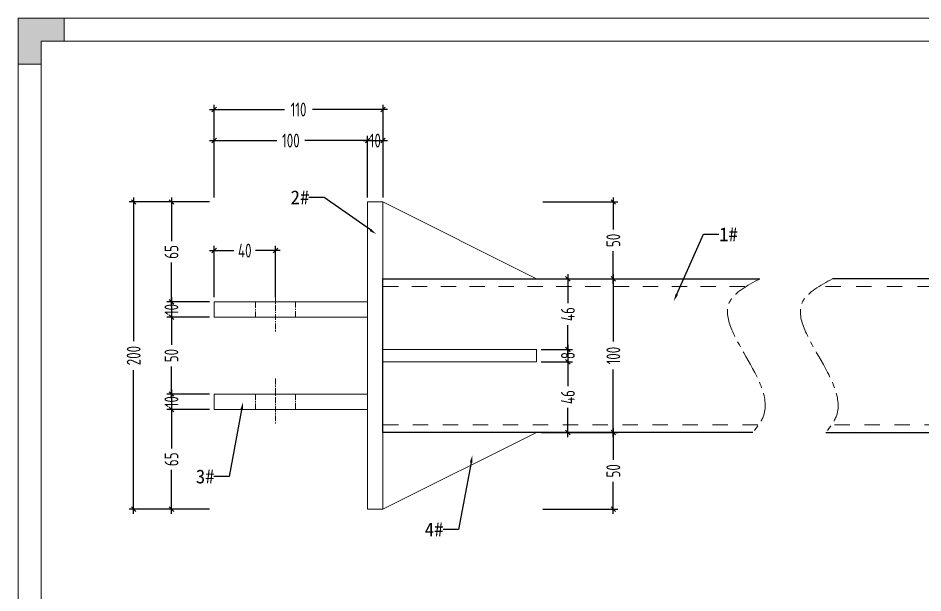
# Model space of a CAD drawing. Header units: millimetres. Extents: x 4 to 2106212, y -117026 to 198097.
# Drawn here: x 2097843 to 2098432, y 189664 to 190038 of the extents above; entities that cross this region are included whole.
import ezdxf
from ezdxf import colors
from ezdxf.entities.mleader import LeaderData, LeaderLine
from ezdxf.math import Vec2, Vec3

# ---------------------------------------------------------------- set-up
doc = ezdxf.new("R2010")
doc.units = ezdxf.units.MM
doc.linetypes.add('CENTER', pattern=[0.6, 0.375, -0.075, 0.075, -0.075])
doc.linetypes.add('CENTER2', pattern=[28.575, 19.05, -3.175, 3.175, -3.175])
for name, color, linetype, lineweight in [('加强板', 140, 'Continuous', 18), ('图框', 7, 'Continuous', 13), ('文本', 3, 'Continuous', 13), ('结构', 4, 'Continuous', 18), ('虚线', 1, 'CENTER2', 0)]:
    doc.layers.add(name, color=color, linetype=linetype, lineweight=lineweight)
doc.layers.add('标注', color=9, linetype='Continuous')
doc.layers.add('粗实线', color=7, linetype='Continuous')
doc.styles.add('Arial', font='arial.ttf')
doc.styles.add('hztxt', font='ros1.shx', dxfattribs={"width": 0.8, "bigfont": 'hztxt.shx'})
doc.dimstyles.new('DIM-3', dxfattribs={"dimscale": 3, "dimtxt": 3, "dimasz": 1, "dimexe": 1, "dimexo": 1, "dimgap": 1, "dimtad": 0, "dimdec": 1, "dimrnd": 0.0005, "dimzin": 9, "dimdsep": 46, "dimtxsty": 'hztxt', "dimblk": 'OBLIQUE', "dimcen": 0, "dimdle": 1, "dimclrd": 9, "dimclre": 9, "dimclrt": 2, "dimazin": 2, "dimtfac": 1, "dimtdec": 1, "dimtofl": 0, "dimtmove": 0, "dimatfit": 3, "dimfxl": 1, "dimarcsym": 2})

# ---------------------------------------------------------------- blocks, each defined once
blk = doc.blocks.new('GW-TK')
at = {"layer": '图框', "linetype": 'Continuous', "lineweight": 0}
h = blk.add_hatch(color=256, dxfattribs=at)
h.dxf.hatch_style = 1
h.paths.add_polyline_path([(927183.55, 464715.01), (927183.55, 464705.01), (927188.55, 464705.01), (927188.55, 464710.01), (927193.56, 464710.01), (927193.56, 464715.01)])
blk.add_lwpolyline([(927188.55, 464705.01), (927188.55, 464710.01), (927193.56, 464710.01), (927193.56, 464715.01), (927183.55, 464715.01), (927183.55, 464705.01)], close=True, dxfattribs=at)
at = {"layer": '图框'}
for points in [[(927183.55, 464715.01), (927603.55, 464715.01), (927603.55, 464418.01), (927183.55, 464418.01)], [(927188.55, 464710.01), (927598.55, 464710.01), (927598.55, 464423.01), (927188.55, 464423.01)]]:
    blk.add_lwpolyline(points, close=True, dxfattribs=at)
blk = doc.blocks.new('_Oblique')
at = {"color": 0, "linetype": 'ByBlock', "lineweight": -2}
blk.add_line((-0.5, -0.5), (0.5, 0.5), dxfattribs=at)
blk = doc.blocks.new('*D1864')
at = {"color": 9, "lineweight": -2, "transparency": 16777216}
for p, q in [((2097967.63, 189958.61), (2098011.51, 189958.61)), ((2097970.63, 189921.61), (2097970.63, 189961.61)), ((2098073.63, 189958.61), (2098029.75, 189958.61)), ((2098070.63, 189921.61), (2098070.63, 189961.61))]:
    blk.add_line(p, q, dxfattribs=at)
at = {"layer": 'Defpoints', "color": 0, "transparency": 16777216}
for p in [(2098070.63, 189958.61), (2097970.63, 189918.61), (2098070.63, 189918.61)]:
    blk.add_point(p, dxfattribs=at)
at = {"color": 9, "lineweight": -2, "transparency": 16777216, "xscale": 3, "yscale": 3, "zscale": 3, "rotation": 180}
blk.add_blockref('_Oblique', (2097970.63, 189958.61), dxfattribs=at)
at = {"color": 9, "lineweight": -2, "transparency": 16777216, "xscale": 3, "yscale": 3, "zscale": 3}
blk.add_blockref('_Oblique', (2098070.63, 189958.61), dxfattribs=at)
at = {"color": 2, "transparency": 16777216, "insert": (2098020.63, 189958.61), "char_height": 9, "attachment_point": 5, "style": 'hztxt'}
blk.add_mtext('100', dxfattribs=at)
blk = doc.blocks.new('*D1865')
at = {"color": 9, "lineweight": -2, "transparency": 16777216}
for p, q in [((2098067.63, 189958.61), (2098083.63, 189958.61)), ((2098070.63, 189921.61), (2098070.63, 189961.61)), ((2098080.63, 189921.61), (2098080.63, 189961.61))]:
    blk.add_line(p, q, dxfattribs=at)
at = {"layer": 'Defpoints', "color": 0, "transparency": 16777216}
for p in [(2098080.63, 189958.61), (2098070.63, 189918.61), (2098080.63, 189918.61)]:
    blk.add_point(p, dxfattribs=at)
at = {"color": 9, "lineweight": -2, "transparency": 16777216, "xscale": 3, "yscale": 3, "zscale": 3, "rotation": 180}
blk.add_blockref('_Oblique', (2098070.63, 189958.61), dxfattribs=at)
at = {"color": 9, "lineweight": -2, "transparency": 16777216, "xscale": 3, "yscale": 3, "zscale": 3}
blk.add_blockref('_Oblique', (2098080.63, 189958.61), dxfattribs=at)
at = {"color": 2, "transparency": 16777216, "insert": (2098075.63, 189958.61), "char_height": 9, "attachment_point": 5, "style": 'hztxt'}
blk.add_mtext('10', dxfattribs=at)
blk = doc.blocks.new('*D1866')
at = {"color": 9, "lineweight": -2, "transparency": 16777216}
for p, q in [((2097942.87, 189856.61), (2097942.87, 189840.61)), ((2097967.63, 189853.61), (2097939.87, 189853.61)), ((2097967.63, 189843.61), (2097939.87, 189843.61))]:
    blk.add_line(p, q, dxfattribs=at)
at = {"layer": 'Defpoints', "color": 0, "transparency": 16777216}
for p in [(2097970.63, 189853.61), (2097942.87, 189843.61), (2097970.63, 189843.61)]:
    blk.add_point(p, dxfattribs=at)
at = {"color": 9, "lineweight": -2, "transparency": 16777216, "xscale": 3, "yscale": 3, "zscale": 3}
for p, rotation in [((2097942.87, 189853.61), 90), ((2097942.87, 189843.61), 270)]:
    blk.add_blockref('_Oblique', p, dxfattribs=dict(at, rotation=rotation))
at = {"color": 2, "transparency": 16777216, "insert": (2097942.87, 189848.61), "char_height": 9, "attachment_point": 5, "rotation": 90, "style": 'hztxt'}
blk.add_mtext('10', dxfattribs=at)
blk = doc.blocks.new('*D1867')
at = {"color": 9, "lineweight": -2, "transparency": 16777216}
for p, q in [((2097942.87, 189921.61), (2097942.87, 189893.07)), ((2097967.63, 189918.61), (2097939.87, 189918.61)), ((2097942.87, 189850.61), (2097942.87, 189879.15)), ((2097967.63, 189853.61), (2097939.87, 189853.61))]:
    blk.add_line(p, q, dxfattribs=at)
at = {"layer": 'Defpoints', "color": 0, "transparency": 16777216}
for p in [(2097942.87, 189918.61), (2097970.63, 189918.61), (2097970.63, 189853.61)]:
    blk.add_point(p, dxfattribs=at)
at = {"color": 9, "lineweight": -2, "transparency": 16777216, "xscale": 3, "yscale": 3, "zscale": 3}
for p, rotation in [((2097942.87, 189918.61), 90), ((2097942.87, 189853.61), 270)]:
    blk.add_blockref('_Oblique', p, dxfattribs=dict(at, rotation=rotation))
at = {"color": 2, "transparency": 16777216, "insert": (2097942.87, 189886.11), "char_height": 9, "attachment_point": 5, "rotation": 90, "style": 'hztxt'}
blk.add_mtext('65', dxfattribs=at)
blk = doc.blocks.new('*D1868')
at = {"color": 9, "lineweight": -2, "transparency": 16777216}
for p, q in [((2097942.87, 189846.61), (2097942.87, 189825.69)), ((2097967.63, 189843.61), (2097939.87, 189843.61)), ((2097942.87, 189790.61), (2097942.87, 189811.53)), ((2097967.63, 189793.61), (2097939.87, 189793.61))]:
    blk.add_line(p, q, dxfattribs=at)
at = {"layer": 'Defpoints', "color": 0, "transparency": 16777216}
for p in [(2097970.63, 189843.61), (2097942.87, 189793.61), (2097970.63, 189793.61)]:
    blk.add_point(p, dxfattribs=at)
at = {"color": 9, "lineweight": -2, "transparency": 16777216, "xscale": 3, "yscale": 3, "zscale": 3}
for p, rotation in [((2097942.87, 189843.61), 90), ((2097942.87, 189793.61), 270)]:
    blk.add_blockref('_Oblique', p, dxfattribs=dict(at, rotation=rotation))
at = {"color": 2, "transparency": 16777216, "insert": (2097942.87, 189818.61), "char_height": 9, "attachment_point": 5, "rotation": 90, "style": 'hztxt'}
blk.add_mtext('50', dxfattribs=at)
blk = doc.blocks.new('*D1869')
at = {"color": 9, "lineweight": -2, "transparency": 16777216}
for p, q in [((2097967.63, 189793.61), (2097939.87, 189793.61)), ((2097942.87, 189796.61), (2097942.87, 189780.61)), ((2097967.63, 189783.61), (2097939.87, 189783.61))]:
    blk.add_line(p, q, dxfattribs=at)
at = {"layer": 'Defpoints', "color": 0, "transparency": 16777216}
for p in [(2097970.63, 189793.61), (2097942.87, 189783.61), (2097970.63, 189783.61)]:
    blk.add_point(p, dxfattribs=at)
at = {"color": 9, "lineweight": -2, "transparency": 16777216, "xscale": 3, "yscale": 3, "zscale": 3}
for p, rotation in [((2097942.87, 189793.61), 90), ((2097942.87, 189783.61), 270)]:
    blk.add_blockref('_Oblique', p, dxfattribs=dict(at, rotation=rotation))
at = {"color": 2, "transparency": 16777216, "insert": (2097942.87, 189788.61), "char_height": 9, "attachment_point": 5, "rotation": 90, "style": 'hztxt'}
blk.add_mtext('10', dxfattribs=at)
blk = doc.blocks.new('*D1870')
at = {"color": 9, "lineweight": -2, "transparency": 16777216}
for p, q in [((2097942.87, 189786.61), (2097942.87, 189758.07)), ((2097967.63, 189783.61), (2097939.87, 189783.61)), ((2097942.87, 189715.61), (2097942.87, 189744.15)), ((2097967.63, 189718.61), (2097939.87, 189718.61))]:
    blk.add_line(p, q, dxfattribs=at)
at = {"layer": 'Defpoints', "color": 0, "transparency": 16777216}
for p in [(2097970.63, 189783.61), (2097942.87, 189718.61), (2097970.63, 189718.61)]:
    blk.add_point(p, dxfattribs=at)
at = {"color": 9, "lineweight": -2, "transparency": 16777216, "xscale": 3, "yscale": 3, "zscale": 3}
for p, rotation in [((2097942.87, 189783.61), 90), ((2097942.87, 189718.61), 270)]:
    blk.add_blockref('_Oblique', p, dxfattribs=dict(at, rotation=rotation))
at = {"color": 2, "transparency": 16777216, "insert": (2097942.87, 189751.11), "char_height": 9, "attachment_point": 5, "rotation": 90, "style": 'hztxt'}
blk.add_mtext('65', dxfattribs=at)
blk = doc.blocks.new('*D1871')
at = {"color": 9, "lineweight": -2, "transparency": 16777216}
for p, q in [((2097967.63, 189886.99), (2097983.55, 189886.99)), ((2097970.63, 189856.61), (2097970.63, 189889.99)), ((2098013.63, 189886.99), (2097997.71, 189886.99)), ((2098010.63, 189856.61), (2098010.63, 189889.99))]:
    blk.add_line(p, q, dxfattribs=at)
at = {"layer": 'Defpoints', "color": 0, "transparency": 16777216}
for p in [(2098010.63, 189886.99), (2097970.63, 189853.61), (2098010.63, 189853.61)]:
    blk.add_point(p, dxfattribs=at)
at = {"color": 9, "lineweight": -2, "transparency": 16777216, "xscale": 3, "yscale": 3, "zscale": 3, "rotation": 180}
blk.add_blockref('_Oblique', (2097970.63, 189886.99), dxfattribs=at)
at = {"color": 9, "lineweight": -2, "transparency": 16777216, "xscale": 3, "yscale": 3, "zscale": 3}
blk.add_blockref('_Oblique', (2098010.63, 189886.99), dxfattribs=at)
at = {"color": 2, "transparency": 16777216, "insert": (2097990.63, 189886.99), "char_height": 9, "attachment_point": 5, "style": 'hztxt'}
blk.add_mtext('40', dxfattribs=at)
blk = doc.blocks.new('*D1872')
at = {"color": 9, "lineweight": -2, "transparency": 16777216}
for p, q in [((2097918.27, 189921.61), (2097918.27, 189828.09)), ((2097967.63, 189918.61), (2097915.27, 189918.61)), ((2097918.27, 189715.61), (2097918.27, 189809.13)), ((2097967.63, 189718.61), (2097915.27, 189718.61))]:
    blk.add_line(p, q, dxfattribs=at)
at = {"layer": 'Defpoints', "color": 0, "transparency": 16777216}
for p in [(2097970.63, 189918.61), (2097918.27, 189718.61), (2097970.63, 189718.61)]:
    blk.add_point(p, dxfattribs=at)
at = {"color": 9, "lineweight": -2, "transparency": 16777216, "xscale": 3, "yscale": 3, "zscale": 3}
for p, rotation in [((2097918.27, 189918.61), 90), ((2097918.27, 189718.61), 270)]:
    blk.add_blockref('_Oblique', p, dxfattribs=dict(at, rotation=rotation))
at = {"color": 2, "transparency": 16777216, "insert": (2097918.27, 189818.61), "char_height": 9, "attachment_point": 5, "rotation": 90, "style": 'hztxt'}
blk.add_mtext('200', dxfattribs=at)
blk = doc.blocks.new('*D1873')
at = {"color": 9, "lineweight": -2, "transparency": 16777216}
for p, q in [((2097970.63, 189921.61), (2097970.63, 189981.8)), ((2098080.63, 189921.61), (2098080.63, 189981.8)), ((2097967.63, 189978.8), (2098016.51, 189978.8)), ((2098083.63, 189978.8), (2098034.75, 189978.8))]:
    blk.add_line(p, q, dxfattribs=at)
at = {"layer": 'Defpoints', "color": 0, "transparency": 16777216}
for p in [(2097970.63, 189978.8), (2097970.63, 189918.61), (2098080.63, 189918.61)]:
    blk.add_point(p, dxfattribs=at)
at = {"color": 9, "lineweight": -2, "transparency": 16777216, "xscale": 3, "yscale": 3, "zscale": 3, "rotation": 180}
blk.add_blockref('_Oblique', (2097970.63, 189978.8), dxfattribs=at)
at = {"color": 9, "lineweight": -2, "transparency": 16777216, "xscale": 3, "yscale": 3, "zscale": 3}
blk.add_blockref('_Oblique', (2098080.63, 189978.8), dxfattribs=at)
at = {"color": 2, "transparency": 16777216, "insert": (2098025.63, 189978.8), "char_height": 9, "attachment_point": 5, "style": 'hztxt'}
blk.add_mtext('110', dxfattribs=at)
blk = doc.blocks.new('*D1874')
at = {"color": 9, "lineweight": -2, "transparency": 16777216}
for p, q in [((2098230.61, 189921.61), (2098230.61, 189900.69)), ((2098184.77, 189918.61), (2098233.61, 189918.61)), ((2098230.61, 189865.61), (2098230.61, 189886.53)), ((2098184.77, 189868.61), (2098233.61, 189868.61))]:
    blk.add_line(p, q, dxfattribs=at)
at = {"layer": 'Defpoints', "color": 0, "transparency": 16777216}
for p in [(2098181.77, 189918.61), (2098230.61, 189918.61), (2098181.77, 189868.61)]:
    blk.add_point(p, dxfattribs=at)
at = {"color": 9, "lineweight": -2, "transparency": 16777216, "xscale": 3, "yscale": 3, "zscale": 3}
for p, rotation in [((2098230.61, 189918.61), 90), ((2098230.61, 189868.61), 270)]:
    blk.add_blockref('_Oblique', p, dxfattribs=dict(at, rotation=rotation))
at = {"color": 2, "transparency": 16777216, "insert": (2098230.61, 189893.61), "char_height": 9, "attachment_point": 5, "rotation": 90, "style": 'hztxt'}
blk.add_mtext('50', dxfattribs=at)
blk = doc.blocks.new('*D1875')
at = {"color": 9, "lineweight": -2, "transparency": 16777216}
for p, q in [((2098184.77, 189868.61), (2098233.61, 189868.61)), ((2098230.61, 189871.61), (2098230.61, 189827.73)), ((2098230.61, 189765.61), (2098230.61, 189809.49)), ((2098184.77, 189768.61), (2098233.61, 189768.61))]:
    blk.add_line(p, q, dxfattribs=at)
at = {"layer": 'Defpoints', "color": 0, "transparency": 16777216}
for p in [(2098181.77, 189868.61), (2098181.77, 189768.61), (2098230.61, 189768.61)]:
    blk.add_point(p, dxfattribs=at)
at = {"color": 9, "lineweight": -2, "transparency": 16777216, "xscale": 3, "yscale": 3, "zscale": 3}
for p, rotation in [((2098230.61, 189868.61), 90), ((2098230.61, 189768.61), 270)]:
    blk.add_blockref('_Oblique', p, dxfattribs=dict(at, rotation=rotation))
at = {"color": 2, "transparency": 16777216, "insert": (2098230.61, 189818.61), "char_height": 9, "attachment_point": 5, "rotation": 90, "style": 'hztxt'}
blk.add_mtext('100', dxfattribs=at)
blk = doc.blocks.new('*D1876')
at = {"color": 9, "lineweight": -2, "transparency": 16777216}
for p, q in [((2098184.77, 189768.61), (2098233.61, 189768.61)), ((2098230.61, 189771.61), (2098230.61, 189750.69)), ((2098230.61, 189715.61), (2098230.61, 189736.53)), ((2098184.77, 189718.61), (2098233.61, 189718.61))]:
    blk.add_line(p, q, dxfattribs=at)
at = {"layer": 'Defpoints', "color": 0, "transparency": 16777216}
for p in [(2098181.77, 189768.61), (2098181.77, 189718.61), (2098230.61, 189718.61)]:
    blk.add_point(p, dxfattribs=at)
at = {"color": 9, "lineweight": -2, "transparency": 16777216, "xscale": 3, "yscale": 3, "zscale": 3}
for p, rotation in [((2098230.61, 189768.61), 90), ((2098230.61, 189718.61), 270)]:
    blk.add_blockref('_Oblique', p, dxfattribs=dict(at, rotation=rotation))
at = {"color": 2, "transparency": 16777216, "insert": (2098230.61, 189743.61), "char_height": 9, "attachment_point": 5, "rotation": 90, "style": 'hztxt'}
blk.add_mtext('50', dxfattribs=at)
blk = doc.blocks.new('*U1877')
at = {"layer": '虚线', "color": 252}
blk.add_lwpolyline([(0, -5), (0, 5)], dxfattribs=at)
blk = doc.blocks.new('*U1878')
at = {"color": 0, "linetype": 'ByBlock', "lineweight": -2, "transparency": 16777216}
for p in [(0, 225.6), (0, 206.8), (0, 188), (0, 169.2), (0, 150.4), (0, 131.6), (0, 112.8), (0, 94), (0, 75.2), (0, 56.4), (0, 37.6), (0, 18.8), (0, 0)]:
    blk.add_blockref('*U1877', p, dxfattribs=at)
blk = doc.blocks.new('*U1879')
at = {"layer": '虚线', "color": 252}
blk.add_lwpolyline([(0, -5), (0, 5)], dxfattribs=at)
blk = doc.blocks.new('*U1880')
at = {"color": 0, "linetype": 'ByBlock', "lineweight": -2, "transparency": 16777216}
for p in [(0, 234), (0, 214.5), (0, 195), (0, 175.5), (0, 156), (0, 136.5), (0, 117), (0, 97.5), (0, 78), (0, 58.5), (0, 39), (0, 19.5), (0, 0)]:
    blk.add_blockref('*U1879', p, dxfattribs=at)
blk = doc.blocks.new('*D1909')
at = {"color": 9, "lineweight": -2, "transparency": 16777216}
for p, q in [((2098183.63, 189868.61), (2098204.05, 189868.61)), ((2098201.05, 189871.61), (2098201.05, 189852.69)), ((2098201.05, 189819.61), (2098201.05, 189838.53)), ((2098183.63, 189822.61), (2098204.05, 189822.61))]:
    blk.add_line(p, q, dxfattribs=at)
at = {"layer": 'Defpoints', "color": 0, "transparency": 16777216}
for p in [(2098180.63, 189868.61), (2098201.05, 189868.61), (2098180.63, 189822.61)]:
    blk.add_point(p, dxfattribs=at)
at = {"color": 9, "lineweight": -2, "transparency": 16777216, "xscale": 3, "yscale": 3, "zscale": 3}
for p, rotation in [((2098201.05, 189868.61), 90), ((2098201.05, 189822.61), 270)]:
    blk.add_blockref('_Oblique', p, dxfattribs=dict(at, rotation=rotation))
at = {"color": 2, "transparency": 16777216, "insert": (2098201.05, 189845.61), "char_height": 9, "attachment_point": 5, "rotation": 90, "style": 'hztxt'}
blk.add_mtext('46', dxfattribs=at)
blk = doc.blocks.new('*D1910')
at = {"color": 9, "lineweight": -2, "transparency": 16777216}
for p, q in [((2098183.63, 189822.61), (2098204.05, 189822.61)), ((2098201.05, 189825.61), (2098201.05, 189811.61)), ((2098183.63, 189814.61), (2098204.05, 189814.61))]:
    blk.add_line(p, q, dxfattribs=at)
at = {"layer": 'Defpoints', "color": 0, "transparency": 16777216}
for p in [(2098180.63, 189822.61), (2098180.63, 189814.61), (2098201.05, 189814.61)]:
    blk.add_point(p, dxfattribs=at)
at = {"color": 9, "lineweight": -2, "transparency": 16777216, "xscale": 3, "yscale": 3, "zscale": 3}
for p, rotation in [((2098201.05, 189822.61), 90), ((2098201.05, 189814.61), 270)]:
    blk.add_blockref('_Oblique', p, dxfattribs=dict(at, rotation=rotation))
at = {"color": 2, "transparency": 16777216, "insert": (2098201.05, 189818.61), "char_height": 9, "attachment_point": 5, "rotation": 90, "style": 'hztxt'}
blk.add_mtext('8', dxfattribs=at)
blk = doc.blocks.new('*D1911')
at = {"color": 9, "lineweight": -2, "transparency": 16777216}
for p, q in [((2098201.05, 189817.61), (2098201.05, 189798.69)), ((2098183.63, 189814.61), (2098204.05, 189814.61)), ((2098201.05, 189765.61), (2098201.05, 189784.53)), ((2098183.63, 189768.61), (2098204.05, 189768.61))]:
    blk.add_line(p, q, dxfattribs=at)
at = {"layer": 'Defpoints', "color": 0, "transparency": 16777216}
for p in [(2098180.63, 189814.61), (2098180.63, 189768.61), (2098201.05, 189768.61)]:
    blk.add_point(p, dxfattribs=at)
at = {"color": 9, "lineweight": -2, "transparency": 16777216, "xscale": 3, "yscale": 3, "zscale": 3}
for p, rotation in [((2098201.05, 189814.61), 90), ((2098201.05, 189768.61), 270)]:
    blk.add_blockref('_Oblique', p, dxfattribs=dict(at, rotation=rotation))
at = {"color": 2, "transparency": 16777216, "insert": (2098201.05, 189791.61), "char_height": 9, "attachment_point": 5, "rotation": 90, "style": 'hztxt'}
blk.add_mtext('46', dxfattribs=at)
blk = doc.blocks.new('*U1917')
at = {"layer": '虚线', "color": 252}
blk.add_lwpolyline([(0, -5), (0, 5)], dxfattribs=at)
blk = doc.blocks.new('*U1918')
at = {"color": 0, "linetype": 'ByBlock', "lineweight": -2, "transparency": 16777216}
for p in [(0, 240), (0, 220), (0, 200), (0, 180), (0, 160), (0, 140), (0, 120), (0, 100), (0, 80), (0, 60), (0, 40), (0, 20), (0, 0)]:
    blk.add_blockref('*U1917', p, dxfattribs=at)
blk = doc.blocks.new('*U1919')
at = {"layer": '虚线', "color": 252}
blk.add_lwpolyline([(0, -5), (0, 5)], dxfattribs=at)
blk = doc.blocks.new('*U1920')
at = {"color": 0, "linetype": 'ByBlock', "lineweight": -2, "transparency": 16777216}
for p in [(0, 234), (0, 214.5), (0, 195), (0, 175.5), (0, 156), (0, 136.5), (0, 117), (0, 97.5), (0, 78), (0, 58.5), (0, 39), (0, 19.5), (0, 0)]:
    blk.add_blockref('*U1919', p, dxfattribs=at)

msp = doc.modelspace()

# ---------------------------------------------------------------- linework, layer by layer
at = {"layer": '加强板', "color": 3}
for points in [[(2098080.6261, 189918.6066), (2098080.6261, 189868.6066), (2098180.6261, 189868.6066), (2098080.6261, 189918.6066)], [(2097970.6261, 189853.6066), (2098070.6261, 189853.6066), (2098070.6261, 189843.6066), (2097970.6261, 189843.6066), (2097970.6261, 189853.6066)], [(2098080.6261, 189822.6066), (2098180.6261, 189822.6066), (2098180.6261, 189814.6066), (2098080.6261, 189814.6066)], [(2097970.6261, 189793.6066), (2098070.6261, 189793.6066), (2098070.6261, 189783.6066), (2097970.6261, 189783.6066), (2097970.6261, 189793.6066)], [(2098080.6261, 189718.6066), (2098080.6261, 189768.6066), (2098180.6261, 189768.6066), (2098080.6261, 189718.6066)]]:
    msp.add_lwpolyline(points, dxfattribs=at)
at = {"layer": '粗实线', "color": 4}
for points in [[(2098321.4462, 189768.6066), (2098080.6261, 189768.6066), (2098080.6261, 189868.6066), (2098325.9052, 189868.6066)], [(2098368.9324, 189768.6066), (2098618.6705, 189768.6066), (2098618.6705, 189868.6066), (2098373.3914, 189868.6066)]]:
    msp.add_lwpolyline(points, dxfattribs=at)
at = {"layer": '结构', "color": 6}
msp.add_lwpolyline([(2098070.6261, 189718.6066), (2098070.6261, 189918.6066), (2098080.6261, 189918.6066), (2098080.6261, 189718.6066), (2098070.6261, 189718.6066)], dxfattribs=at)
at = {"layer": '虚线', "color": 1, "linetype": 'CENTER', "ltscale": 10}
for points in [[(2098010.6261, 189863.6066), (2098010.6261, 189833.6066)], [(2098010.6261, 189803.6066), (2098010.6261, 189773.6066)]]:
    msp.add_lwpolyline(points, dxfattribs=at)
for points in [[(2098023.6261, 189853.6066), (2098023.6261, 189843.6066), (2097997.6261, 189843.6066), (2097997.6261, 189853.6066)], [(2098023.6261, 189793.6066), (2098023.6261, 189783.6066), (2097997.6261, 189783.6066), (2097997.6261, 189793.6066)]]:
    msp.add_lwpolyline(points, close=True, dxfattribs=at)
at = {"layer": '虚线', "color": 1, "linetype": 'CENTER', "ltscale": 50}
for points in [[(2098325.9052, 189868.6066), (2098306.5857, 189854.096), (2098328.1597, 189778.7077), (2098321.4462, 189768.6066)], [(2098373.3914, 189868.6066), (2098354.0719, 189854.096), (2098375.6458, 189778.7077), (2098368.9324, 189768.6066)]]:
    msp.add_spline(points, degree=3, dxfattribs=at)

# ---------------------------------------------------------------- block references
at = {"color": 252, "xscale": -1}
for name, p, rotation in [('*U1878', (2098085.6261, 189863.6066), 270), ('*U1920', (2098613.6705, 189773.6066), 90)]:
    msp.add_blockref(name, p, dxfattribs=dict(at, rotation=rotation))
at = {"color": 252}
for name, p, rotation in [('*U1918', (2098613.6705, 189863.6066), 90.00000000000001), ('*U1880', (2098085.6261, 189773.6066), 270)]:
    msp.add_blockref(name, p, dxfattribs=dict(at, rotation=rotation))
at = {"layer": '文本', "xscale": 3, "yscale": 3, "zscale": 3}
msp.add_blockref('GW-TK', (-683707.642, -1204106.72), dxfattribs=at)

# ---------------------------------------------------------------- dimensions: what is measured, and where the dimension line sits
for base, p1, p2, picture, middle in [((2097970.6261, 189978.8011), (2098080.6261, 189918.6066), (2097970.6261, 189918.6066), '*D1873', (2098025.6261, 189978.8011)), ((2098070.6261, 189958.6075), (2097970.6261, 189918.6066), (2098070.6261, 189918.6066), '*D1864', (2098020.6261, 189958.6075)), ((2098010.6261, 189886.9878), (2097970.6261, 189853.6066), (2098010.6261, 189853.6066), '*D1871', (2097990.6261, 189886.9878))]:
    dim = msp.add_linear_dim(base=base, p1=p1, p2=p2, dimstyle='DIM-3')
    dim.commit()
    dim.dimension.update_dxf_attribs({"geometry": picture, "text_midpoint": middle})
dim = msp.add_linear_dim(base=(2098080.6261, 189958.6075), p1=(2098070.6261, 189918.6066), p2=(2098080.6261, 189918.6066), dimstyle='DIM-3')
dim.commit()
dim.dimension.update_dxf_attribs({"geometry": '*D1865', "text_midpoint": (2098075.6261, 189958.6075), "dimtype": 160})
for base, p1, p2, picture, middle in [((2097918.265, 189718.6066), (2097970.6261, 189918.6066), (2097970.6261, 189718.6066), '*D1872', (2097918.265, 189818.6066)), ((2097942.8697, 189918.6066), (2097970.6261, 189853.6066), (2097970.6261, 189918.6066), '*D1867', (2097942.8697, 189886.1066)), ((2098230.6139, 189918.6066), (2098181.7678, 189868.6066), (2098181.7678, 189918.6066), '*D1874', (2098230.6139, 189893.6066)), ((2098201.0495, 189868.6066), (2098180.6261, 189822.6066), (2098180.6261, 189868.6066), '*D1909', (2098201.0495, 189845.6066)), ((2098230.6139, 189768.6066), (2098181.7678, 189868.6066), (2098181.7678, 189768.6066), '*D1875', (2098230.6139, 189818.6066)), ((2097942.8697, 189793.6066), (2097970.6261, 189843.6066), (2097970.6261, 189793.6066), '*D1868', (2097942.8697, 189818.6066)), ((2098201.0495, 189768.6066), (2098180.6261, 189814.6066), (2098180.6261, 189768.6066), '*D1911', (2098201.0495, 189791.6066)), ((2097942.8697, 189718.6066), (2097970.6261, 189783.6066), (2097970.6261, 189718.6066), '*D1870', (2097942.8697, 189751.1066)), ((2098230.6139, 189718.6066), (2098181.7678, 189768.6066), (2098181.7678, 189718.6066), '*D1876', (2098230.6139, 189743.6066))]:
    dim = msp.add_linear_dim(base=base, p1=p1, p2=p2, angle=90, dimstyle='DIM-3')
    dim.commit()
    dim.dimension.update_dxf_attribs({"geometry": picture, "text_midpoint": middle})
for base, p1, p2, picture, middle in [((2097942.8697, 189843.6066), (2097970.6261, 189853.6066), (2097970.6261, 189843.6066), '*D1866', (2097942.8697, 189848.6066)), ((2098201.0495, 189814.6066), (2098180.6261, 189822.6066), (2098180.6261, 189814.6066), '*D1910', (2098201.0495, 189818.6066)), ((2097942.8697, 189783.6066), (2097970.6261, 189793.6066), (2097970.6261, 189783.6066), '*D1869', (2097942.8697, 189788.6066))]:
    dim = msp.add_linear_dim(base=base, p1=p1, p2=p2, angle=90, dimstyle='DIM-3')
    dim.commit()
    dim.dimension.update_dxf_attribs({"geometry": picture, "text_midpoint": middle, "dimtype": 160})

# ---------------------------------------------------------------- leaders
at = {"layer": '标注', "color": 6}
ml = msp.add_multileader_mtext('Standard', dxfattribs=at)
ml.set_content('{\\fSimSun|b0|i0|c134|p2;2#}', color=6, style='Arial')
ml.set_leader_properties(color=9)
ml.build(insert=Vec2(0, 0))
ml.multileader.update_dxf_attribs({"dogleg_length": 100, "arrow_head_size": 5})
ctx = ml.context
ctx.base_point, ctx.char_height, ctx.arrow_head_size, ctx.landing_gap_size, ctx.plane_origin = Vec3(2098020.2627, 189921.6326), 9, 5, 0.2, Vec3(2097943.976, 320948.9995)
notes = []
notes.append((ctx, [(1, (1, 1, 0), (2098042.3127, 189921.6326), (-1, 0), 10, [(0, [(2098076.4808, 189897.5471)], 0, [])])]))
ctx.mtext.insert, ctx.mtext.width, ctx.mtext.defined_height, ctx.mtext.flow_direction = Vec3(2098020.4627, 189926.1326), 100, 36.9267, 5
ml = msp.add_multileader_mtext('Standard', dxfattribs=at)
ml.set_content('{\\fSimSun|b0|i0|c134|p2;1#}', color=6, style='Arial')
ml.set_leader_properties(color=9)
ml.build(insert=Vec2(0, 0))
ml.multileader.update_dxf_attribs({"dogleg_length": 100, "arrow_head_size": 5})
ctx = ml.context
ctx.base_point, ctx.char_height, ctx.arrow_head_size, ctx.landing_gap_size, ctx.plane_origin = Vec3(2098299.2699, 189897.5717), 9, 5, 0.2, Vec3(2098264.8703, 320948.9995)
notes.append((ctx, [(0, (1, 1, 0), (2098289.2699, 189897.5717), (1, 0), 10, [(0, [(2098269.9233, 189853.95)], 0, [])])]))
ctx.mtext.insert, ctx.mtext.width, ctx.mtext.defined_height, ctx.mtext.flow_direction = Vec3(2098299.4699, 189902.0717), 100, 36.9267, 5
ml = msp.add_multileader_mtext('Standard', dxfattribs=at)
ml.set_content('{\\fSimSun|b0|i0|c134|p2;3#}', color=6, style='Arial')
ml.set_leader_properties(color=9)
ml.build(insert=Vec2(0, 0))
ml.multileader.update_dxf_attribs({"dogleg_length": 100, "arrow_head_size": 5})
ctx = ml.context
ctx.base_point, ctx.char_height, ctx.arrow_head_size, ctx.landing_gap_size, ctx.plane_origin = Vec3(2097958.5298, 189739.9208), 9, 5, 0.2, Vec3(2097899.3687, 320761.0914)
notes.append((ctx, [(1, (1, 1, 0), (2097980.4798, 189739.9208), (-1, 0), 10, [(0, [(2097989.4443, 189788.2761)], 0, [])])]))
ctx.mtext.insert, ctx.mtext.width, ctx.mtext.defined_height, ctx.mtext.flow_direction = Vec3(2097958.7298, 189744.4208), 100, 36.9267, 5
ml = msp.add_multileader_mtext('Standard', dxfattribs=at)
ml.set_content('{\\fSimSun|b0|i0|c134|p2;4#}', color=6, style='Arial')
ml.set_leader_properties(color=9)
ml.build(insert=Vec2(0, 0))
ml.multileader.update_dxf_attribs({"dogleg_length": 100, "arrow_head_size": 5})
ctx = ml.context
ctx.base_point, ctx.char_height, ctx.arrow_head_size, ctx.landing_gap_size, ctx.plane_origin = Vec3(2098107.6365, 189705.4946), 9, 5, 0.2, Vec3(2098048.7753, 320726.6651)
notes.append((ctx, [(1, (1, 1, 0), (2098129.8865, 189705.4946), (-1, 0), 10, [(0, [(2098138.8509, 189753.8498)], 0, [])])]))
ctx.mtext.insert, ctx.mtext.width, ctx.mtext.defined_height, ctx.mtext.flow_direction = Vec3(2098107.8365, 189709.9946), 100, 36.9267, 5
for ctx, leaders in notes:
    for number, flags, end, landing, length, lines in leaders:
        leader = LeaderData()
        leader.index, (leader.has_last_leader_line, leader.has_dogleg_vector, leader.attachment_direction) = number, flags
        leader.last_leader_point, leader.dogleg_vector, leader.dogleg_length = Vec3(end), Vec3(landing), length
        for number, points, colour, breaks in lines:
            line = LeaderLine()
            line.index, line.vertices, line.color, line.breaks = number, Vec3.list(points), colors.encode_raw_color(colour), breaks
            leader.lines.append(line)
        ctx.leaders.append(leader)

doc.saveas('drawing.dxf')
